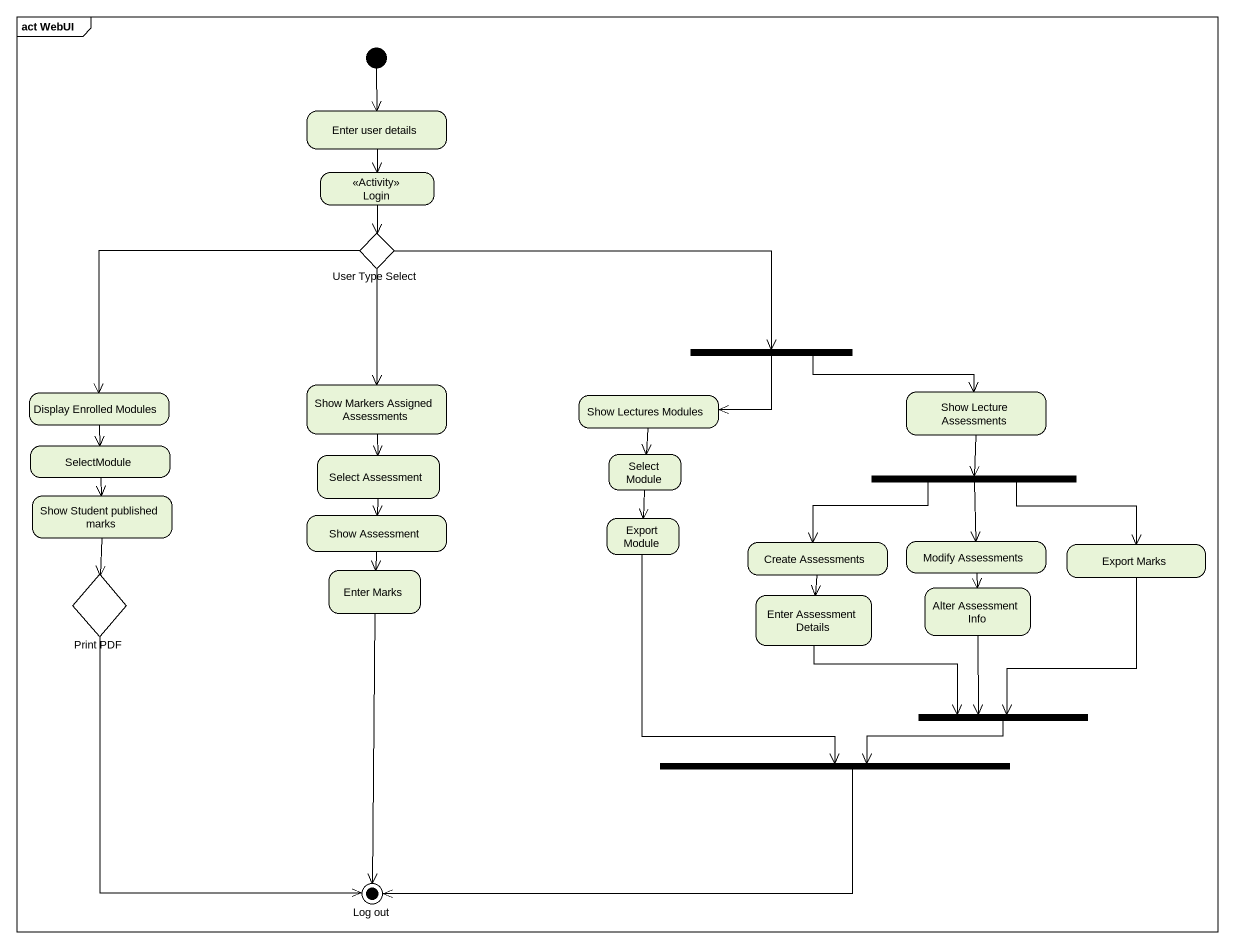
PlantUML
@startuml
mainframe act WebUI
hide empty description
state "Enter user details" as Enter_user_details
state Login <<Activity>>
state "User Type Select" as User_Type_Select <<choice>>
state fork1 <<fork>>
state "Display Enrolled Modules" as Display_Enrolled_Modules
state "Show Markers Assigned Assessments" as Show_Markers_Assigned
state "Show Lectures Modules" as Show_Lectures_Modules
state "Show Lecture Assessments" as Show_Lecture_Assessments
state SelectModule
state "Select Assessment" as Select_Assessment
state "Select Module" as Select_Module
state fork2 <<fork>>
state "Show Student published marks" as Show_Student_published_marks
state "Show Assessment" as Show_Assessment
state "Export Module" as Export_Module
state "Print PDF" as Print_PDF <<choice>>
state "Enter Marks" as Enter_Marks
state "Create Assessments" as Create_Assessments
state "Modify Assessments" as Modify_Assessments
state "Export Marks" as Export_Marks
state "Enter Assessment Details" as Enter_Assessment_Details
state "Alter Assessment Info" as Alter_Assessment_Info
state fork3 <<join>>
state fork4 <<join>>
state "Log out" as Log_out <<end>>
[*] --> Enter_user_details
Enter_user_details --> Login
Login --> User_Type_Select
User_Type_Select -right-> fork1
User_Type_Select -left-> Display_Enrolled_Modules
User_Type_Select --> Show_Markers_Assigned
fork1 -left-> Show_Lectures_Modules
fork1 -right-> Show_Lecture_Assessments
Display_Enrolled_Modules --> SelectModule
Show_Markers_Assigned --> Select_Assessment
Show_Lectures_Modules --> Select_Module
Show_Lecture_Assessments --> fork2
SelectModule --> Show_Student_published_marks
Select_Assessment --> Show_Assessment
Select_Module --> Export_Module
fork2 -left-> Create_Assessments
fork2 --> Modify_Assessments
fork2 -right-> Export_Marks
Show_Student_published_marks --> Print_PDF
Show_Assessment --> Enter_Marks
Export_Module --> fork4
Print_PDF --> Log_out
Enter_Marks --> Log_out
Create_Assessments --> Enter_Assessment_Details
Modify_Assessments --> Alter_Assessment_Info
Export_Marks --> fork3
Enter_Assessment_Details -right-> fork3
Alter_Assessment_Info --> fork3
fork3 -left-> fork4
fork4 -left-> Log_out
@enduml
